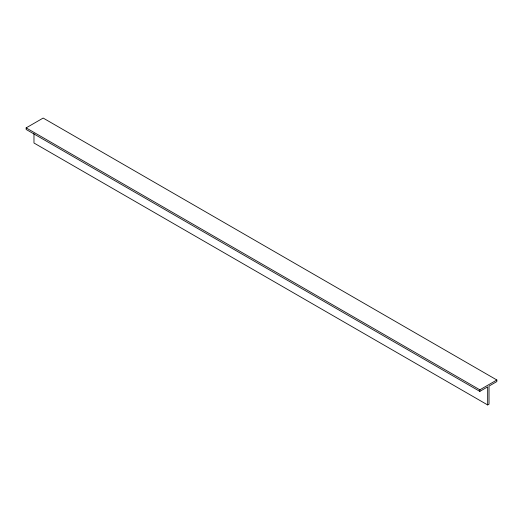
<?xml version="1.0" encoding="UTF-8"?>
<svg xmlns="http://www.w3.org/2000/svg" width="523" height="523" viewBox="0 0 523 523"><rect width="100%" height="100%" fill="white"/><g stroke="black" fill="none" stroke-linecap="round" stroke-linejoin="round"><path stroke-width="0.78" d="M487.665 404.939L487.665 386.87L479.839 391.387L26.15 129.456L26.15 127.88L43.161 118.061L496.85 379.992L496.85 381.561L489.025 386.085L489.025 404.155L487.665 404.939L33.975 143.008L33.975 133.581M26.15 127.88L479.839 389.812L496.85 379.992M479.839 389.812L479.839 391.387"/></g></svg>
